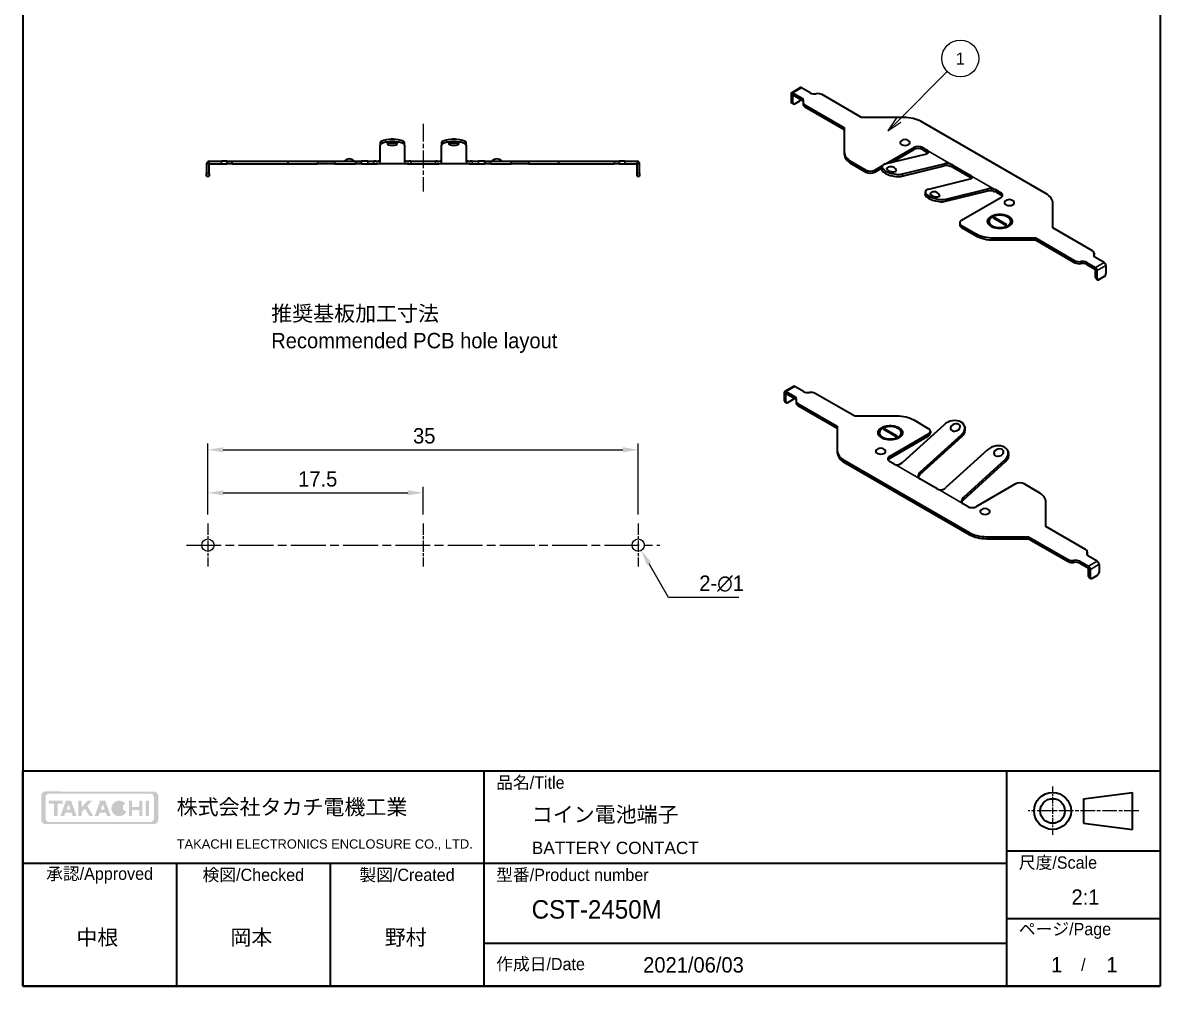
# Model space of a CAD drawing. Header units: millimetres. Extents: x 0 to 93, y 0 to 140.
# Drawn here: x 0 to 92.5, y 0 to 78.3 of the extents above; entities that cross this region are included whole.
import ezdxf

# ---------------------------------------------------------------- set-up
doc = ezdxf.new("R2010")
doc.units = ezdxf.units.MM
doc.header["$LTSCALE"] = 0.5
doc.linetypes.add('CHAIN', pattern=[0.3543, 0.2362, -0.0295, 0.0591, -0.0295])
doc.layers.get('Defpoints').update_dxf_attribs({"lineweight": 25})
for name, color, linetype, lineweight in [('Border (ISO)', 7, 'Continuous', 35), ('Dimension (ISO)', 7, 'Continuous', 18), ('Sketch Geometry (ISO)', 7, 'Continuous', 18), ('Symbol (ISO)', 7, 'Continuous', 18), ('Title (ISO)', 7, 'Continuous', 35), ('Visible (ISO)', 7, 'Continuous', 35), ('Visible Narrow (ISO)', 7, 'Continuous', 25)]:
    doc.layers.add(name, color=color, linetype=linetype, lineweight=lineweight)
for name, color, linetype, lineweight, true_color in [('Center Mark (ISO)', 7, 'Continuous', 18, 0x80ffff), ('Centerline (ISO)', 7, 'Continuous', 18, 0x80ffff), ('Hatch (ISO)', 1, 'Continuous', 18, 0xff0000), ('Symbol (TK)', 100, 'Continuous', 18, 0x00ff3f)]:
    doc.layers.add(name, color=color, linetype=linetype, lineweight=lineweight, true_color=true_color)
doc.styles.add('Note Text (TK)', font='')
doc.styles.add('Note Text (TK2)', font='')
doc.styles.add('文字スタイル40', font='')
doc.styles.add('文字スタイル68', font='arial.ttf')
doc.styles.get('Note Text (TK)').set_extended_font_data('MS PGothic')
doc.styles.get('Note Text (TK2)').set_extended_font_data('MS PGothic')
doc.styles.get('文字スタイル40').set_extended_font_data('MS PGothic')
doc.dimstyles.new('Default - Method 1b (TK)', dxfattribs={"dimscale": 0.5, "dimtxt": 2.5, "dimasz": 2.5, "dimexe": 1, "dimexo": 1.5, "dimgap": 1, "dimtad": 1, "dimtoh": 1, "dimrnd": 1e-08, "dimdsep": 46, "dimtxsty": 'Note Text (TK)', "dimcen": 0.09, "dimdle": 5, "dimclrd": 100, "dimclre": 100, "dimclrt": 7, "dimadec": 1, "dimazin": 1, "dimtfac": 1, "dimtmove": 0, "dimatfit": 3, "dimfxl": 0, "dimtolj": 1, "dimlwd": -1, "dimlwe": -1, "dimarcsym": 0})

# ---------------------------------------------------------------- blocks, each defined once
blk = doc.blocks.new('図面枠 tk図枠')
at = {"layer": 'Border (ISO)'}
for p, q in [((17, 289), (202, 289)), ((17, 289), (17, 8)), ((202, 289), (202, 8)), ((17, 8), (202, 8))]:
    blk.add_line(p, q, dxfattribs=at)
blk = doc.blocks.new('表題欄 tk表題欄')
at = {"layer": 'Hatch (ISO)'}
h = blk.add_hatch(color=256, dxfattribs=at)
edge = h.paths.add_edge_path(flags=0)
edge.add_arc((78.05, 237.16), 0.596, 180, 270)
edge.add_line((78.05, 236.56), (94.49, 236.56))
edge.add_arc((94.49, 237.16), 0.596, 270, 360)
edge.add_line((95.09, 237.16), (95.09, 240.57))
edge.add_arc((94.49, 240.57), 0.596, 0, 90)
edge.add_line((94.49, 241.17), (78.05, 241.17))
edge.add_arc((78.05, 240.57), 0.596, 90, 180)
edge.add_line((77.46, 240.57), (77.46, 237.16))
edge = h.paths.add_edge_path()
edge.add_arc((77.46, 236.91), 0.702, 180, 270)
edge.add_line((77.46, 236.21), (95.09, 236.21))
edge.add_arc((95.09, 236.91), 0.702, 270, 360)
edge.add_line((95.79, 236.91), (95.79, 240.79))
edge.add_arc((95.09, 240.79), 0.702, 0, 90)
edge.add_line((95.09, 241.49), (77.46, 241.52))
edge.add_arc((77.46, 240.82), 0.702, 90, 180)
edge.add_line((76.76, 240.82), (76.76, 236.91))
for points in [[(79.42, 239.52), (79.42, 237.52), (78.84, 237.52), (78.84, 239.52), (77.99, 239.52), (77.99, 240.01), (80.27, 240.01), (80.27, 239.52)], [(84.24, 239.16), (85.22, 237.52), (84.6, 237.52), (83.86, 238.75), (83.33, 238.19), (83.33, 237.52), (82.81, 237.52), (82.81, 240.01), (83.33, 240.01), (83.33, 238.96), (84.31, 240.01), (85.02, 240.01)], [(93.2, 237.52), (92.69, 237.52), (92.69, 238.52), (91.53, 238.52), (91.53, 237.52), (91.01, 237.52), (91.01, 240.01), (91.53, 240.01), (91.53, 239.01), (92.69, 239.01), (92.69, 240.01), (93.2, 240.01)], [(93.76, 240.01), (93.76, 237.52), (94.28, 237.52), (94.28, 240.01)]]:
    blk.add_hatch(color=256, dxfattribs=at).paths.add_polyline_path(points)
h = blk.add_hatch(color=256, dxfattribs=at)
h.paths.add_polyline_path([(81.51, 238.57), (80.87, 238.57), (81.19, 239.44)], flags=0)
h.paths.add_polyline_path([(81.7, 238.06), (80.68, 238.06), (80.48, 237.52), (79.87, 237.52), (80.78, 240.01), (81.6, 240.01), (82.51, 237.52), (81.89, 237.52)])
h = blk.add_hatch(color=256, dxfattribs=at)
h.paths.add_polyline_path([(86.76, 239.44), (87.08, 238.57), (86.44, 238.57)], flags=0)
h.paths.add_polyline_path([(87.47, 237.52), (87.27, 238.06), (86.25, 238.06), (86.06, 237.52), (85.44, 237.52), (86.35, 240.01), (87.17, 240.01), (88.08, 237.52)])
h = blk.add_hatch(color=256, dxfattribs=at)
edge = h.paths.add_edge_path()
edge.add_arc((89.44, 238.76), 1.27, 38.5505, 336.582)
edge.add_line((90.61, 238.26), (90.09, 238.48))
edge.add_ellipse((89.44, 238.76), major_axis=(0, 0.8), ratio=0.867347, start_angle=304.651, end_angle=609.4109, ccw=False)
edge.add_line((90.01, 239.22), (90.44, 239.56))
at = {"layer": 'Title (ISO)'}
for p, q in [((73.75, 244.85), (258.75, 244.85)), ((73.75, 209.85), (73.75, 244.85)), ((148.75, 244.85), (148.75, 209.85)), ((233.75, 244.85), (233.75, 209.85)), ((258.75, 244.85), (258.75, 209.85)), ((246.25, 240.35), (254.25, 241.35)), ((254.25, 235.35), (254.25, 241.35)), ((246.25, 240.35), (246.25, 236.35)), ((246.25, 236.35), (254.25, 235.35)), ((233.75, 231.85), (258.75, 231.85)), ((73.75, 229.85), (233.75, 229.85)), ((98.75, 229.85), (98.75, 209.85)), ((123.75, 229.85), (123.75, 209.85)), ((233.75, 220.85), (258.75, 220.85)), ((148.75, 216.85), (233.75, 216.85)), ((258.75, 209.85), (73.75, 209.85))]:
    blk.add_line(p, q, dxfattribs=at)
at = {"layer": 'Title (ISO)', "color": 4, "linetype": 'CHAIN', "lineweight": 18, "ltscale": 8.88956, "true_color": 0x00ffff}
blk.add_line((241.25, 242.35), (241.25, 234.35), dxfattribs=at)
at = {"layer": 'Title (ISO)', "color": 4, "linetype": 'CHAIN', "lineweight": 18, "ltscale": 20.001633, "true_color": 0x00ffff}
blk.add_line((255.25, 238.35), (237.25, 238.35), dxfattribs=at)
at = {"layer": 'Title (ISO)'}
for radius in [3, 2]:
    blk.add_circle((241.25, 238.35), radius, dxfattribs=at)
at = {"layer": 'Title (ISO)', "color": 1, "true_color": 0xff0000, "char_height": 2, "line_spacing_factor": 1.5, "style": 'Note Text (TK)'}
for s, insert, attachment_point in [('\\fＭＳ Ｐゴシック|b0|i0;\\H2.0000;品名/Title', (150.75, 242.85), 4), ('\\fＭＳ Ｐゴシック|b0|i0;\\H2.0000;尺度/Scale', (235.75, 229.85), 4), ('\\fＭＳ Ｐゴシック|b0|i0;\\H2.0000;承認/Approved', (86.25, 227.85), 5), ('\\fＭＳ Ｐゴシック|b0|i0;\\H2.0000;検図/Checked', (111.25, 227.85), 5), ('\\fＭＳ Ｐゴシック|b0|i0;\\H2.0000;製図/Created', (136.25, 227.85), 5), ('\\fＭＳ Ｐゴシック|b0|i0;\\H2.0000;型番/Product number', (150.75, 227.85), 4), ('\\fＭＳ Ｐゴシック|b0|i0;\\H2.0000;ページ/Page', (235.75, 218.85), 4), ('\\fＭＳ Ｐゴシック|b0|i0;\\H2.0000;作成日/Date', (150.75, 213.35), 4)]:
    blk.add_mtext(s, dxfattribs=dict(at, insert=insert, attachment_point=attachment_point))
at = {"layer": 'Title (ISO)', "color": 7, "line_spacing_factor": 1.5, "style": 'Note Text (TK)'}
for s, insert, char_height, attachment_point in [('株式会社タカチ電機工業', (98.79, 238.85), 2.5, 4), ('\\fArial|b0|i0;\\H1.4986;TAKACHI ELECTRONICS ENCLOSURE CO., LTD.', (98.79, 232.85), 1.4986, 4), ('\\fＭＳ Ｐゴシック|b0|i0;\\H2.0000;/', (246.25, 213.35), 2, 5)]:
    blk.add_mtext(s, dxfattribs=dict(at, insert=insert, char_height=char_height, attachment_point=attachment_point))
at = {"layer": 'Title (ISO)', "color": 7}
for tag, p, height, style in [('<品名>_001', (156.54, 236.54), 2.5, 'Note Text (TK)'), ('<Title>_001', (156.55, 231.35), 2, '文字スタイル68'), ('<尺度>_001', (244.32, 223.1), 2.5, 'Note Text (TK)'), ('<型番>_001', (156.52, 220.85), 3, '文字スタイル40'), ('<承認>_001', (82.48, 216.55), 2.5, 'Note Text (TK)'), ('<検図>_001', (107.53, 216.55), 2.5, 'Note Text (TK)'), ('<製図>_001', (132.63, 216.55), 2.5, 'Note Text (TK)'), ('作成日_001', (174.66, 212.08), 2.5, 'Note Text (TK)'), ('<ページ_No.>_001', (241, 212.1), 2.5, 'Note Text (TK)'), ('<総ページ数>_001', (250, 212.1), 2.5, 'Note Text (TK)')]:
    blk.add_attdef(tag, p, '', height=height, dxfattribs=dict(at, style=style))
blk = doc.blocks.new('*D14')
at = {"layer": 'Defpoints', "color": 0, "transparency": 16777216}
for p in [(32.556, 40.109), (15.056, 37.609), (32.556, 37.609)]:
    blk.add_point(p, dxfattribs=at)
at = {"layer": 'Dimension (ISO)', "color": 100, "transparency": 16777216}
for p, q in [((15.056, 38.359), (15.056, 40.609)), ((16.306, 40.109), (31.306, 40.109)), ((32.556, 38.359), (32.556, 40.609))]:
    blk.add_line(p, q, dxfattribs=at)
for points in [[(16.306, 40.318), (16.306, 39.901), (15.056, 40.109)], [(31.306, 40.318), (31.306, 39.901), (32.556, 40.109)]]:
    blk.add_solid(points, dxfattribs=at)
at = {"layer": 'Dimension (ISO)', "color": 7, "transparency": 16777216, "insert": (22.399, 41.234), "char_height": 1.25, "attachment_point": 4, "style": 'Note Text (TK)'}
blk.add_mtext('\\A1;17.5', dxfattribs=at)
blk = doc.blocks.new('*D15')
at = {"layer": 'Defpoints', "color": 0, "transparency": 16777216}
for p in [(50.056, 43.609), (15.056, 37.609), (50.056, 37.609)]:
    blk.add_point(p, dxfattribs=at)
at = {"layer": 'Dimension (ISO)', "color": 100, "transparency": 16777216}
for p, q in [((15.056, 38.359), (15.056, 44.109)), ((16.306, 43.609), (48.806, 43.609)), ((50.056, 38.359), (50.056, 44.109))]:
    blk.add_line(p, q, dxfattribs=at)
for points in [[(16.306, 43.818), (16.306, 43.401), (15.056, 43.609)], [(48.806, 43.818), (48.806, 43.401), (50.056, 43.609)]]:
    blk.add_solid(points, dxfattribs=at)
at = {"layer": 'Dimension (ISO)', "color": 7, "transparency": 16777216, "insert": (31.739, 44.734), "char_height": 1.25, "attachment_point": 4, "style": 'Note Text (TK)'}
blk.add_mtext('\\A1;35', dxfattribs=at)
blk = doc.blocks.new('*D16')
at = {"layer": 'Defpoints', "color": 0, "transparency": 16777216}
for p in [(49.806, 36.292), (50.306, 35.426)]:
    blk.add_point(p, dxfattribs=at)
at = {"layer": 'Dimension (ISO)', "color": 100, "transparency": 16777216}
for p, q in [((50.011, 35.859), (50.101, 35.859)), ((50.056, 35.814), (50.056, 35.904)), ((52.515, 31.6), (50.931, 34.344)), ((58.22, 31.6), (52.515, 31.6))]:
    blk.add_line(p, q, dxfattribs=at)
blk.add_solid([(51.111, 34.448), (50.75, 34.24), (50.306, 35.426)], dxfattribs=at)
at = {"layer": 'Dimension (ISO)', "color": 7, "transparency": 16777216, "insert": (55.017, 32.725), "char_height": 1.25, "attachment_point": 4, "style": 'Note Text (TK)'}
blk.add_mtext('\\A1;\\fＭＳ Ｐゴシック|b0|i0;\\H1.2500;2-∅1', dxfattribs=at)
blk = doc.blocks.new('バルーン1')
at = {"layer": 'Symbol (TK)', "color": 100, "true_color": 0x00ff40}
for p, q in [((159.46, 148.82), (167.36, 156.72)), ((159.1, 149.17), (157.69, 147.05)), ((159.46, 148.82), (157.69, 147.05)), ((157.69, 147.05), (159.81, 148.46))]:
    blk.add_line(p, q, dxfattribs=at)
at = {"layer": 'Symbol (TK)'}
blk.add_circle((169.48, 158.84), 3, dxfattribs=at)
at = {"layer": 'Symbol (TK)', "color": 7, "insert": (169.48, 158.81), "char_height": 2, "attachment_point": 5, "style": 'Note Text (TK2)'}
blk.add_mtext('1', dxfattribs=at)

msp = doc.modelspace()

# ---------------------------------------------------------------- linework, layer by layer
at = {"layer": 'Center Mark (ISO)', "linetype": 'CHAIN', "ltscale": 7.778352}
for p, q in [((15.0557, 37.6092), (15.0557, 34.1092)), ((50.0557, 37.6092), (50.0557, 34.1092))]:
    msp.add_line(p, q, dxfattribs=at)
at = {"layer": 'Centerline (ISO)', "linetype": 'CHAIN', "ltscale": 12.228894}
msp.add_line((32.5557, 70.1118), (32.5557, 64.6092), dxfattribs=at)
at = {"layer": 'Centerline (ISO)', "linetype": 'CHAIN', "ltscale": 7.778352}
msp.add_line((32.5557, 37.6092), (32.5557, 34.1092), dxfattribs=at)
at = {"layer": 'Centerline (ISO)', "linetype": 'CHAIN', "ltscale": 23.990969}
msp.add_line((13.3057, 35.8592), (51.8057, 35.8592), dxfattribs=at)
at = {"layer": 'Sketch Geometry (ISO)'}
for centre in [(15.0557, 35.8592), (50.0557, 35.8592)]:
    msp.add_circle(centre, 0.5, dxfattribs=at)
at = {"layer": 'Visible (ISO)'}
for p, q in [((62.4888, 72.5463), (62.4888, 71.8939)), ((63.2375, 73.0465), (62.5304, 72.6383)), ((62.6302, 71.8122), (62.6302, 72.4646)), ((62.6309, 72.6283), (63.3373, 72.2205)), ((62.6309, 72.465), (63.3373, 72.0572)), ((64.0444, 72.6287), (63.338, 73.0366)), ((68.2163, 70.6283), (65.0103, 72.4793)), ((62.6716, 71.7207), (62.5302, 71.8023)), ((62.7716, 71.7306), (63.1959, 71.9755)), ((63.4497, 71.8669), (63.4497, 71.7036)), ((63.5961, 71.6628), (66.8021, 69.8118)), ((63.5961, 71.4995), (66.8021, 69.6485)), ((71.6305, 70.6283), (68.2163, 70.6283)), ((66.8021, 69.8118), (66.8021, 67.8406)), ((83.1869, 64.4345), (73.0447, 70.2901)), ((29.0557, 68.5675), (29.0557, 68.3752)), ((31.0557, 68.3752), (31.0557, 68.5675)), ((34.0557, 68.5675), (34.0557, 68.3752)), ((36.0557, 68.3752), (36.0557, 68.5675)), ((29.0557, 66.9883), (29.0557, 68.3752)), ((31.0557, 68.3752), (31.0557, 66.9883)), ((34.0557, 66.9883), (34.0557, 68.3752)), ((36.0557, 68.3752), (36.0557, 66.9883)), ((66.8021, 67.8406), (66.8021, 67.6773)), ((70.1384, 66.8458), (73.5196, 67.6784)), ((70.1587, 66.8508), (72.459, 68.1788)), ((70.6519, 66.9722), (72.459, 68.0155)), ((73.1661, 68.1788), (73.5196, 67.9747)), ((73.1661, 68.0155), (73.5196, 67.8114)), ((14.9557, 66.8582), (14.9557, 66.0592)), ((15.1557, 66.0592), (15.1557, 66.8582)), ((15.1567, 67.0592), (16.1557, 67.0592)), ((15.1567, 66.8592), (16.1557, 66.8592)), ((16.5887, 67.0592), (16.1557, 67.0592)), ((16.1557, 66.8592), (16.5887, 66.8592)), ((16.5887, 67.0592), (17.0217, 67.0592)), ((17.0217, 66.8592), (16.5887, 66.8592)), ((17.0217, 67.0592), (21.5557, 67.0592)), ((17.0217, 66.8592), (21.5557, 66.8592)), ((21.5557, 67.0592), (23.9699, 67.0592)), ((21.5557, 67.0592), (21.5557, 66.8592)), ((21.5557, 66.8592), (23.9699, 66.8592)), ((23.9699, 67.0592), (25.3841, 67.0592)), ((25.3841, 66.8592), (23.9699, 66.8592)), ((25.3841, 67.0592), (27.0557, 67.0592)), ((25.3841, 66.8592), (27.0557, 66.8592)), ((27.0557, 67.0592), (27.5557, 67.0592)), ((27.5557, 66.8592), (27.0557, 66.8592)), ((28.0557, 67.0592), (27.5557, 67.0592)), ((27.5557, 66.8592), (27.5557, 67.0592)), ((27.5557, 66.8592), (28.0557, 66.8592)), ((28.0557, 67.0592), (28.5557, 67.0592)), ((28.0557, 66.8592), (28.5557, 66.8592)), ((28.7015, 67.0592), (28.5557, 67.0592)), ((28.5557, 66.8592), (28.7015, 66.8592)), ((31.4098, 66.8592), (28.7015, 66.8592)), ((31.5557, 67.0592), (31.4098, 67.0592)), ((31.4098, 66.8592), (31.5557, 66.8592)), ((31.5557, 67.0592), (33.5557, 67.0592)), ((31.5557, 66.8592), (33.5557, 66.8592)), ((33.7015, 67.0592), (33.5557, 67.0592)), ((33.5557, 66.8592), (33.7015, 66.8592)), ((36.4098, 66.8592), (33.7015, 66.8592)), ((36.5557, 67.0592), (36.4098, 67.0592)), ((36.4098, 66.8592), (36.5557, 66.8592)), ((36.5557, 67.0592), (37.0557, 67.0592)), ((36.5557, 66.8592), (37.0557, 66.8592)), ((37.5557, 67.0592), (37.0557, 67.0592)), ((37.0557, 66.8592), (37.5557, 66.8592)), ((37.5557, 67.0592), (38.0557, 67.0592)), ((37.5557, 67.0592), (37.5557, 66.8592)), ((38.0557, 66.8592), (37.5557, 66.8592)), ((38.0557, 67.0592), (39.7272, 67.0592)), ((38.0557, 66.8592), (39.7272, 66.8592)), ((39.7272, 67.0592), (41.1414, 67.0592)), ((41.1414, 66.8592), (39.7272, 66.8592)), ((41.1414, 67.0592), (43.5557, 67.0592)), ((41.1414, 66.8592), (43.5557, 66.8592)), ((43.5557, 67.0592), (48.0896, 67.0592)), ((43.5557, 67.0592), (43.5557, 66.8592)), ((43.5557, 66.8592), (48.0896, 66.8592)), ((48.0896, 67.0592), (48.5226, 67.0592)), ((48.5226, 66.8592), (48.0896, 66.8592)), ((48.9557, 67.0592), (48.5226, 67.0592)), ((48.5226, 66.8592), (48.9557, 66.8592)), ((48.9557, 67.0592), (49.9547, 67.0592)), ((48.9557, 66.8592), (49.9547, 66.8592)), ((49.9557, 66.0592), (49.9557, 66.8582)), ((50.1557, 66.0592), (50.1557, 66.8582)), ((67.3879, 67.0241), (68.5699, 66.3417)), ((67.3879, 66.8608), (68.5699, 66.1784)), ((69.277, 66.3417), (69.8841, 66.6922)), ((69.8683, 66.6498), (69.8293, 66.4703)), ((71.5136, 65.8498), (74.9338, 66.692)), ((71.5526, 66.0293), (74.9338, 66.8619)), ((75.6409, 66.75), (77.0552, 65.9335)), ((14.9557, 65.8592), (14.9557, 66.0592)), ((14.9557, 65.8592), (15.1557, 65.8592)), ((15.1557, 66.0592), (15.1557, 65.8592)), ((49.9557, 65.8592), (49.9557, 66.0592)), ((49.9557, 65.8592), (50.1557, 65.8592)), ((50.1557, 66.0592), (50.1557, 65.8592)), ((69.277, 66.1784), (69.836, 66.5011)), ((75.6409, 66.5867), (77.0552, 65.7702)), ((73.6739, 64.8045), (77.0552, 65.6371)), ((75.0881, 63.988), (78.4694, 64.8206)), ((73.4038, 64.6085), (73.3648, 64.429)), ((75.0491, 63.8086), (78.4694, 64.6508)), ((79.53, 64.0963), (76.348, 62.2592)), ((79.1765, 64.7087), (79.53, 64.5046)), ((79.1765, 64.5454), (79.53, 64.3413)), ((83.7727, 61.6468), (83.7727, 63.618)), ((76.2016, 62.0551), (76.2016, 61.8918)), ((78.5811, 62.1749), (78.5811, 62.0932)), ((78.9156, 62.435), (79.0145, 62.4922)), ((79.9089, 61.8616), (78.9156, 62.435)), ((78.9863, 62.3942), (79.0145, 62.4105)), ((79.0145, 62.4922), (80.0078, 61.9187)), ((79.0145, 62.4922), (79.0145, 62.4105)), ((79.0145, 62.4105), (79.9371, 61.8779)), ((80.3411, 62.1789), (80.3411, 62.0972)), ((76.348, 61.851), (77.53, 61.1686)), ((76.348, 61.6877), (77.53, 61.0053)), ((80.0078, 61.9187), (79.9089, 61.8616)), ((86.9787, 59.7959), (83.7727, 61.6468)), ((78.9442, 60.8304), (82.3585, 60.8304)), ((78.9442, 60.6671), (82.3585, 60.6671)), ((82.3585, 60.8304), (85.5645, 58.9794)), ((82.3585, 60.8304), (82.3585, 60.6671)), ((82.3585, 60.6671), (85.5645, 58.8161)), ((87.1251, 59.5917), (87.1251, 59.4284)), ((87.9439, 58.8303), (87.2375, 59.2382)), ((86.5304, 58.8299), (87.2368, 58.4221)), ((86.5304, 58.6666), (87.2368, 58.2588)), ((88.086, 58.5842), (88.086, 57.9318)), ((87.2375, 57.6052), (87.2375, 58.2576)), ((87.2789, 57.5136), (87.4203, 57.432)), ((87.3789, 57.5235), (87.3789, 58.1759)), ((87.9446, 57.6868), (87.5203, 57.4419)), ((61.9243, 48.2598), (61.9243, 47.6075)), ((62.6731, 48.7601), (61.966, 48.3519)), ((62.0658, 47.5258), (62.0658, 48.1782)), ((62.0665, 48.3419), (62.7729, 47.9341)), ((62.0665, 48.1786), (62.7729, 47.7708)), ((63.48, 48.3423), (62.7736, 48.7502)), ((67.6519, 46.3419), (64.4459, 48.1929)), ((62.1072, 47.4343), (61.9658, 47.5159)), ((62.2072, 47.4442), (62.6314, 47.6891)), ((62.8852, 47.5805), (62.8852, 47.4172)), ((63.0317, 47.3764), (66.2377, 45.5254)), ((63.0317, 47.2131), (66.2377, 45.3621)), ((71.0661, 46.3419), (67.6519, 46.3419)), ((66.2377, 45.5254), (66.2377, 43.5542)), ((74.9222, 45.6472), (71.541, 42.5755)), ((73.6623, 45.3213), (72.4803, 46.0037)), ((76.5898, 45.5174), (76.6288, 45.3829)), ((69.6692, 44.9934), (69.6692, 44.9117)), ((70.0025, 45.2535), (70.1015, 45.3107)), ((70.9958, 44.6801), (70.0025, 45.2535)), ((70.0732, 45.2127), (70.1015, 45.229)), ((70.1015, 45.3107), (70.1015, 45.229)), ((70.1015, 45.3107), (71.0948, 44.7372)), ((70.1015, 45.229), (71.0241, 44.6964)), ((70.4803, 43.0759), (73.6623, 44.913)), ((70.4803, 42.9126), (73.6623, 44.7497)), ((71.0948, 44.7372), (70.9958, 44.6801)), ((71.4293, 44.9974), (71.4293, 44.9157)), ((76.3365, 44.8307), (72.9552, 41.759)), ((72.9552, 41.5891), (76.3754, 44.6962)), ((73.8088, 45.1172), (73.8088, 44.9539)), ((66.2377, 43.5542), (66.2377, 43.3909)), ((78.4578, 43.606), (75.0765, 40.5342)), ((80.1253, 43.4761), (80.1643, 43.3417)), ((66.8235, 42.7377), (76.9656, 36.8821)), ((66.8235, 42.5744), (76.9656, 36.7188)), ((70.8339, 42.4635), (70.4803, 42.6677)), ((79.872, 42.7895), (76.4907, 39.7177)), ((76.4907, 39.5479), (79.911, 42.655)), ((74.3694, 40.4223), (72.9552, 41.2388)), ((80.7334, 40.8305), (77.5514, 38.9934)), ((82.6225, 40.1481), (81.4405, 40.8305)), ((76.8443, 38.9934), (76.4907, 39.1976)), ((83.2083, 37.3604), (83.2083, 39.3316)), ((86.4143, 35.5094), (83.2083, 37.3604)), ((78.3798, 36.5439), (81.794, 36.5439)), ((78.3798, 36.3806), (81.794, 36.3806)), ((81.794, 36.5439), (85, 34.693)), ((81.794, 36.5439), (81.794, 36.3806)), ((81.794, 36.3806), (85, 34.5297)), ((86.5607, 35.3053), (86.5607, 35.142)), ((85.966, 34.5435), (86.6724, 34.1357)), ((85.966, 34.3802), (86.6724, 33.9724)), ((87.3795, 34.5439), (86.6731, 34.9518)), ((87.5216, 34.2978), (87.5216, 33.6454)), ((86.6731, 33.3188), (86.6731, 33.9712)), ((86.8145, 33.2371), (86.8145, 33.8895)), ((87.3802, 33.4004), (86.9559, 33.1555)), ((86.7145, 33.2272), (86.8559, 33.1456))]:
    msp.add_line(p, q, dxfattribs=at)
for centre, radius, start, end in [((30.0557, 68.3618), 0.5, 73.095741, 106.904259), ((35.0557, 68.3618), 0.5, 73.095741, 106.904259), ((71.7519, 68.3421), 0.5, 47.294283, 132.705717), ((15.1567, 66.8582), 0.201, 90, 180), ((15.1567, 66.8582), 0.001, 90, 180), ((26.5557, 66.7592), 0.5, 36.869898, 143.130102), ((38.5557, 66.7592), 0.5, 36.869898, 143.130102), ((49.9547, 66.8582), 0.201, 0, 90), ((49.9547, 66.8582), 0.001, 0, 90), ((70.5831, 66.1181), 0.5, 28.542353, 126.950159), ((74.1186, 64.0768), 0.5, 28.542353, 126.950159), ((80.2371, 63.4431), 0.5, 47.294283, 132.705717), ((75.8917, 45.2225), 0.5, 75.161076, 137.17175), ((69.7732, 43.2392), 0.5, 47.294283, 132.705717), ((79.4273, 43.1812), 0.5, 75.161076, 137.17175), ((78.2585, 38.3402), 0.5, 47.294283, 132.705717)]:
    msp.add_arc(centre, radius, start, end, dxfattribs=at)
for centre, major_axis, ratio, start_param, end_param in [((62.6309, 72.4642), (-0.1005, 0.1741), 0.5773503, 5.4977871, 7.0685835), ((62.6309, 72.4642), (-0.0005, 0.000866), 0.5773503, 5.4977871, 7.0685835), ((63.338, 72.8725), (-0.1005, 0.1741), 0.5773503, 5.4977871, 6.2831853), ((62.9837, 72.0164), (0.5, 0), 0.5773503, 6.0213859, 7.0685835), ((64.3979, 72.8329), (0.5, 0), 0.5773503, 3.9269908, 4.9741884), ((64.6568, 72.2752), (0.5, 0), 0.5773503, 0.7853982, 1.8325957), ((62.6302, 71.9755), (-0.1, -0.1732), 0.5773503, 5.4977871, 6.2831853), ((62.7716, 71.8939), (-0.1, -0.1732), 0.5773503, 5.4977871, 7.0685835), ((63.1959, 72.1388), (-0.1, -0.1732), 0.5773503, 0.7853982, 1.5707963), ((62.9837, 71.8531), (0.5, 0), 0.5773503, 0.2855088, 0.7853982), ((63.9497, 71.8669), (-0.5, 0), 0.5773503, 6.0213859, 7.0685835), ((63.9497, 71.7036), (-0.5, 0), 0.5773503, 0, 0.7853982), ((71.6305, 69.4736), (2, 0), 0.5773503, 0.7853982, 1.5707963), ((30.0557, 68.5675), (1, 0), 0.2756374, 0, 3.1415927), ((30.0557, 68.3752), (-1, 0), 0.2756374, 3.1415927, 6.2831853), ((35.0557, 68.5675), (1, 0), 0.2756374, 0, 3.1415927), ((35.0557, 68.3752), (-1, 0), 0.2756374, 3.1415927, 6.2831853), ((71.7519, 68.5871), (0.4, 0), 0.5773503, 2.5826028, 6.8421752), ((68.8021, 67.8406), (-2, 0), 0.5773503, 0, 0.7853982), ((68.8021, 67.6773), (-2, 0), 0.5773503, 0, 0.7853982), ((72.8125, 67.9747), (-0.5, 0), 0.5773503, 3.9269908, 5.4977871), ((72.8125, 67.8114), (0.5, 0), 0.5773503, 0.7853982, 2.3561945), ((73.1661, 67.7706), (-0.5, 0), 0.5773503, 3.6309445, 3.9269908), ((73.1661, 67.8825), (-0.4984, 0.0987), 0.3987229, 2.435008, 3.7078742), ((73.1661, 67.6073), (0.5, 0), 0.5773503, 0.4893519, 0.7853982), ((28.5557, 67.1963), (-0.5, 0), 0.2867454, 1.8687264, 3.1415927), ((28.5557, 66.9883), (0.5, 0), 0.2867454, 5.2753263, 6.2831853), ((31.5557, 67.1963), (-0.5, 0), 0.2867454, 0, 1.2728662), ((31.5557, 66.9883), (0.5, 0), 0.2867454, 3.1415927, 4.1494517), ((33.5557, 67.1963), (-0.5, 0), 0.2867454, 1.8687264, 3.1415927), ((33.5557, 66.9883), (0.5, 0), 0.2867454, 5.2753263, 6.2831853), ((36.5557, 67.1963), (-0.5, 0), 0.2867454, 0, 1.2728662), ((36.5557, 66.9883), (0.5, 0), 0.2867454, 3.1415927, 4.1494517), ((70.8455, 66.4375), (-0.9772, 0.2122), 0.3958454, 5.603299, 8.7448916), ((75.2874, 66.6578), (-0.4984, 0.0987), 0.3987229, 4.3037344, 5.5766006), ((75.2874, 66.4879), (0.4984, -0.0987), 0.3987229, 1.427149, 2.435008), ((75.2874, 66.5458), (-0.5, 0), 0.5773503, 3.9269908, 4.2230371), ((75.2874, 66.3825), (0.5, 0), 0.5773503, 0.7853982, 1.0814445), ((68.9234, 66.5458), (-0.5, 0), 0.5773503, 0.7853982, 2.3561945), ((68.9234, 66.3825), (0.5, 0), 0.5773503, 3.9269908, 5.4977871), ((70.8065, 66.258), (-0.9772, 0.2122), 0.3958454, 0, 2.4617063), ((70.6416, 66.3873), (0.3909, -0.0849), 0.3958454, 2.812387, 6.6123909), ((76.7016, 65.7293), (-0.5, 0), 0.5773503, 3.6309445, 3.9269908), ((76.7016, 65.8413), (-0.4984, 0.0987), 0.3987229, 2.435008, 3.7078742), ((76.7016, 65.566), (0.5, 0), 0.5773503, 0.4893519, 0.7853982), ((74.381, 64.3963), (-0.9772, 0.2122), 0.3958454, 5.603299, 8.7448916), ((78.8229, 64.6165), (-0.4984, 0.0987), 0.3987229, 4.3037344, 5.5766006), ((78.8229, 64.5046), (-0.5, 0), 0.5773503, 3.9269908, 4.2230371), ((74.342, 64.2168), (-0.9772, 0.2122), 0.3958454, 0, 2.4617063), ((74.1771, 64.3461), (0.3909, -0.0849), 0.3958454, 2.812387, 6.6123909), ((78.8229, 64.4466), (0.4984, -0.0987), 0.3987229, 1.427149, 2.435008), ((78.8229, 64.3413), (0.5, 0), 0.5773503, 0.7853982, 1.0814445), ((79.1765, 64.3005), (0.5, 0), 0.5773503, 5.4977871, 7.0685835), ((79.1765, 64.1372), (0.5, 0), 0.5773503, 0.2867566, 0.7853982), ((81.7727, 63.618), (2, 0), 0.5773503, 0, 0.7853982), ((80.2371, 63.6881), (0.4, 0), 0.5773503, 2.5826028, 6.8421752), ((76.7016, 62.0551), (-0.5, 0), 0.5773503, 5.4977871, 7.0685835), ((76.7016, 61.8918), (-0.5, 0), 0.5773503, 0, 0.7853982), ((78.9442, 61.9851), (-2, 0), 0.5773503, 0.7853982, 1.5707963), ((78.9442, 61.8218), (2, 0), 0.5773503, 3.9269908, 4.712389), ((86.6251, 59.5917), (0.5, 0), 0.5773503, 6.0213859, 7.0685835), ((87.591, 59.4423), (-0.5, 0), 0.5773503, 6.0213859, 7.0685835), ((86.6251, 59.4284), (0.5, 0), 0.5773503, 6.0474085, 6.2831853), ((85.918, 59.1835), (-0.5, 0), 0.5773503, 0.7853982, 1.8325957), ((85.918, 59.0202), (0.5, 0), 0.5773503, 3.9269908, 4.9741884), ((86.1768, 58.6258), (-0.5, 0), 0.5773503, 3.9269908, 4.9741884), ((86.1768, 58.4625), (0.5, 0), 0.5773503, 0.7853982, 1.8325957), ((87.2368, 58.258), (-0.1005, 0.1741), 0.5773503, 3.9269908, 5.4977871), ((87.9439, 58.6662), (0.1005, -0.1741), 0.5773503, 0.7853982, 2.3561945), ((87.2368, 58.258), (-0.0005, 0.000866), 0.5773503, 3.9269908, 5.4977871), ((87.3789, 57.6868), (-0.1, -0.1732), 0.5773503, 5.4977871, 6.2831853), ((87.5203, 57.6052), (-0.1, -0.1732), 0.5773503, 5.4977871, 7.0685835), ((87.9446, 57.8501), (-0.1, -0.1732), 0.5773503, 0.7853982, 2.3561945), ((62.0665, 48.1778), (-0.1005, 0.1741), 0.5773503, 5.4977871, 7.0685835), ((62.0665, 48.1778), (-0.0005, 0.000866), 0.5773503, 5.4977871, 7.0685835), ((62.7736, 48.586), (-0.1005, 0.1741), 0.5773503, 5.4977871, 6.2831853), ((63.8335, 48.5464), (0.5, 0), 0.5773503, 3.9269908, 4.9741884), ((64.0923, 47.9888), (0.5, 0), 0.5773503, 0.7853982, 1.8325957), ((62.0658, 47.6891), (-0.1, -0.1732), 0.5773503, 5.4977871, 6.2831853), ((62.2072, 47.6075), (-0.1, -0.1732), 0.5773503, 5.4977871, 7.0685835), ((62.6314, 47.8524), (-0.1, -0.1732), 0.5773503, 0.7853982, 1.5707963), ((62.4193, 47.7299), (0.5, 0), 0.5773503, 6.0213859, 7.0685835), ((62.4193, 47.5666), (0.5, 0), 0.5773503, 0.2855088, 0.7853982), ((63.3852, 47.5805), (-0.5, 0), 0.5773503, 6.0213859, 7.0685835), ((63.3852, 47.4172), (-0.5, 0), 0.5773503, 0, 0.7853982), ((71.0661, 45.1872), (2, 0), 0.5773503, 0.7853982, 1.5707963), ((75.6294, 45.2389), (0.9605, 0.2784), 0.714124, 5.3134016, 8.4549942), ((75.8333, 45.4242), (0.3842, 0.1114), 0.714124, 2.2703776, 7.1544003), ((75.6683, 45.1045), (0.9605, 0.2784), 0.714124, 5.3134016, 6.2831853), ((73.3088, 45.1172), (0.5, 0), 0.5773503, 5.4977871, 7.0685835), ((73.3088, 44.9539), (0.5, 0), 0.5773503, 5.4977871, 6.2831853), ((68.2377, 43.5542), (-2, 0), 0.5773503, 0, 0.7853982), ((69.7732, 43.4842), (0.4, 0), 0.5773503, 2.5826028, 6.8421752), ((79.1649, 43.1977), (0.9605, 0.2784), 0.714124, 5.3134016, 8.4549942), ((79.3688, 43.383), (0.3842, 0.1114), 0.714124, 2.2703776, 7.1544003), ((68.2377, 43.3909), (-2, 0), 0.5773503, 0, 0.7853982), ((70.8339, 42.8718), (-0.5, 0), 0.5773503, 5.4977871, 7.0685835), ((70.8339, 42.7085), (-0.5, 0), 0.5773503, 5.4977871, 5.9964288), ((71.1874, 42.7796), (0.4858, 0.1683), 0.7026179, 3.9862242, 5.2590904), ((79.2039, 43.0632), (0.9605, 0.2784), 0.714124, 5.3134016, 6.2831853), ((71.1874, 42.6677), (0.5, 0), 0.5773503, 3.9269908, 4.2230371), ((73.3088, 41.5549), (0.4858, 0.1683), 0.7026179, 2.1174977, 3.390364), ((73.3088, 41.385), (-0.4858, -0.1683), 0.7026179, 5.2590904, 5.8137765), ((73.3088, 41.4429), (0.5, 0), 0.5773503, 3.6309445, 3.9269908), ((81.0869, 40.6264), (0.5, 0), 0.5773503, 0.7853982, 2.3561945), ((74.723, 40.6264), (0.5, 0), 0.5773503, 3.9269908, 4.2230371), ((74.723, 40.7384), (0.4858, 0.1683), 0.7026179, 3.9862242, 5.2590904), ((81.2083, 39.3316), (2, 0), 0.5773503, 0, 0.7853982), ((76.8443, 39.5136), (0.4858, 0.1683), 0.7026179, 2.1174977, 3.390364), ((76.8443, 39.3437), (-0.4858, -0.1683), 0.7026179, 5.2590904, 5.8137765), ((76.8443, 39.4017), (0.5, 0), 0.5773503, 3.6309445, 3.9269908), ((77.1978, 39.1976), (0.5, 0), 0.5773503, 3.9269908, 5.4977871), ((78.2585, 38.5852), (0.4, 0), 0.5773503, 2.5826028, 6.8421752), ((78.3798, 37.6986), (-2, 0), 0.5773503, 0.7853982, 1.5707963), ((78.3798, 37.5353), (2, 0), 0.5773503, 3.9269908, 4.712389), ((86.0607, 35.3053), (0.5, 0), 0.5773503, 6.0213859, 7.0685835), ((87.0266, 35.1559), (-0.5, 0), 0.5773503, 6.0213859, 7.0685835), ((85.3536, 34.8971), (-0.5, 0), 0.5773503, 0.7853982, 1.8325957), ((85.3536, 34.7338), (0.5, 0), 0.5773503, 3.9269908, 4.9741884), ((85.6124, 34.3394), (-0.5, 0), 0.5773503, 3.9269908, 4.9741884), ((85.6124, 34.1761), (0.5, 0), 0.5773503, 0.7853982, 1.8325957), ((86.0607, 35.142), (0.5, 0), 0.5773503, 6.0474085, 6.2831853), ((87.3795, 34.3798), (0.1005, -0.1741), 0.5773503, 0.7853982, 2.3561945), ((86.6724, 33.9716), (-0.1005, 0.1741), 0.5773503, 3.9269908, 5.4977871), ((86.6724, 33.9716), (-0.0005, 0.000866), 0.5773503, 3.9269908, 5.4977871), ((86.8145, 33.4004), (-0.1, -0.1732), 0.5773503, 5.4977871, 6.2831853), ((87.3802, 33.5637), (-0.1, -0.1732), 0.5773503, 0.7853982, 2.3561945), ((86.9559, 33.3188), (-0.1, -0.1732), 0.5773503, 5.4977871, 7.0685835)]:
    msp.add_ellipse(centre, major_axis=major_axis, ratio=ratio, start_param=start_param, end_param=end_param, dxfattribs=at)
for centre in [(30.0557, 68.4579), (35.0557, 68.4579)]:
    msp.add_ellipse(centre, major_axis=(0.4, 0), ratio=0.2756374, dxfattribs=at)
for points, degree in [([(73.6078, 67.9058), (73.6077, 67.906), (73.6075, 67.9061), (73.6074, 67.9063)], 3), ([(73.6074, 67.743), (73.6133, 67.7366), (73.6187, 67.7302), (73.6237, 67.7238)], 3), ([(28.7024, 67.0593), (28.7021, 67.0592), (28.7018, 67.0592), (28.7015, 67.0592)], 3), ([(28.7015, 66.8592), (28.7453, 66.8592), (28.7869, 66.8606), (28.8225, 66.867)], 3), ([(31.2888, 66.867), (31.3244, 66.8606), (31.366, 66.8592), (31.4098, 66.8592)], 3), ([(31.4098, 67.0592), (31.4095, 67.0592), (31.4092, 67.0592), (31.4089, 67.0593)], 3), ([(33.7024, 67.0593), (33.7021, 67.0592), (33.7018, 67.0592), (33.7015, 67.0592)], 3), ([(33.7015, 66.8592), (33.7453, 66.8592), (33.7869, 66.8606), (33.8225, 66.867)], 3), ([(36.2888, 66.867), (36.3244, 66.8606), (36.366, 66.8592), (36.4098, 66.8592)], 3), ([(36.4098, 67.0592), (36.4095, 67.0592), (36.4092, 67.0592), (36.4089, 67.0593)], 3), ([(75.3977, 66.6704), (75.4388, 66.6598), (75.482, 66.6497), (75.5224, 66.6373)], 3), ([(75.5224, 66.8006), (75.5222, 66.8007), (75.5219, 66.8008), (75.5216, 66.8009)], 3), ([(77.1434, 65.8646), (77.1432, 65.8647), (77.1431, 65.8649), (77.1429, 65.865)], 3), ([(77.1429, 65.7017), (77.1488, 65.6953), (77.1542, 65.6889), (77.1592, 65.6826)], 3), ([(79.0579, 64.7594), (79.0577, 64.7595), (79.0574, 64.7596), (79.0571, 64.7597)], 3), ([(78.9332, 64.6292), (78.9743, 64.6186), (79.0176, 64.6085), (79.0579, 64.5961)], 3), ([(78.7534, 61.7686), (78.4625, 61.9366), (78.4625, 62.4158), (78.7546, 62.5844)], 2), ([(78.8393, 62.5356), (78.5817, 62.3869), (78.5805, 61.9648), (78.8369, 61.8168)], 2), ([(78.7546, 62.5844), (79.0467, 62.7531), (79.8767, 62.7531), (80.1676, 62.5851)], 2), ([(80.0841, 62.5369), (79.8278, 62.685), (79.098, 62.685), (78.8393, 62.5356)], 2), ([(79.9692, 62.5936), (80.0413, 62.5687), (80.1072, 62.5383), (80.1676, 62.5035)], 3), ([(80.0818, 61.8182), (80.3405, 61.9676), (80.3417, 62.3882), (80.0841, 62.5369)], 2), ([(80.1676, 62.5851), (80.461, 62.4158), (80.461, 61.9366), (80.1688, 61.7679)], 2), ([(80.1688, 61.7679), (79.8767, 61.5993), (79.0467, 61.5993), (78.7534, 61.7686)], 2), ([(78.8369, 61.8168), (79.0944, 61.6681), (79.8242, 61.6695), (80.0818, 61.8182)], 2), ([(78.8369, 61.7352), (78.8737, 61.7139), (78.9132, 61.6943), (78.9556, 61.6769)], 3), ([(79.9172, 61.6605), (79.9767, 61.6819), (80.0314, 61.7075), (80.0818, 61.7366)], 3), ([(69.8427, 44.5871), (69.5494, 44.7565), (69.5494, 45.2356), (69.8416, 45.4043)], 2), ([(69.9286, 45.354), (69.6698, 45.2047), (69.6687, 44.784), (69.9262, 44.6353)], 2), ([(69.8416, 45.4043), (70.1337, 45.573), (70.9636, 45.573), (71.257, 45.4036)], 2), ([(71.1735, 45.3554), (70.9159, 45.5041), (70.1862, 45.5028), (69.9286, 45.354)], 2), ([(71.0548, 45.4137), (71.1283, 45.3884), (71.1955, 45.3575), (71.257, 45.322)], 3), ([(71.1711, 44.6367), (71.4287, 44.7854), (71.4299, 45.2074), (71.1735, 45.3554)], 2), ([(71.257, 45.4036), (71.5479, 45.2356), (71.5479, 44.7565), (71.2558, 44.5878)], 2), ([(71.2558, 44.5878), (70.9636, 44.4191), (70.1337, 44.4191), (69.8427, 44.5871)], 2), ([(69.9262, 44.6353), (70.1826, 44.4873), (70.9123, 44.4873), (71.1711, 44.6367)], 2), ([(69.9262, 44.5537), (69.962, 44.533), (70.0002, 44.514), (70.0412, 44.497)], 3), ([(71.0404, 44.4918), (71.0869, 44.5103), (71.1304, 44.5316), (71.1711, 44.555)], 3), ([(70.9524, 42.4129), (70.9527, 42.4128), (70.953, 42.4127), (70.9532, 42.4126)], 3), ([(72.867, 41.3077), (72.8672, 41.3076), (72.8673, 41.3074), (72.8674, 41.3072)], 3), ([(74.4879, 40.3716), (74.4882, 40.3715), (74.4885, 40.3715), (74.4888, 40.3714)], 3), ([(76.4025, 39.2665), (76.4027, 39.2663), (76.4028, 39.2661), (76.403, 39.266)], 3)]:
    msp.add_open_spline(points, degree=degree, dxfattribs=at)
for points, knots in [([(78.4646, 62.1353), (78.4713, 62.1976), (78.4938, 62.2581), (78.5858, 62.3868), (78.6609, 62.4487), (78.7546, 62.5028)], [-0.072359258, -0.072359258, -0.072359258, -0.072359258, -0.039771121, -0.039771121, 0, 0, 0, 0]), ([(78.5811, 62.0932), (78.5811, 62.0889), (78.5812, 62.0847), (78.5836, 62.0178), (78.6035, 61.9567), (78.6892, 61.8366), (78.7548, 61.7825), (78.8369, 61.7352)], [-0.069568953, -0.069568953, -0.069568953, -0.069568953, -0.067493865, -0.067493865, -0.034803531, -0.034803531, 0, 0, 0, 0]), ([(78.7546, 62.5028), (78.8038, 62.5312), (78.8572, 62.5569), (78.9331, 62.5861), (78.9514, 62.5927), (78.97, 62.5988)], [-0.129685943, -0.129685943, -0.129685943, -0.129685943, -0.117531458, -0.117531458, -0.113763565, -0.113763565, -0.113763565, -0.113763565]), ([(80.0818, 61.7366), (80.1256, 61.7619), (80.1653, 61.7893), (80.2327, 61.8477), (80.2603, 61.8779), (80.3272, 61.9762), (80.3411, 62.0411), (80.3411, 62.0972)], [-0.126333966, -0.126333966, -0.126333966, -0.126333966, -0.111991238, -0.111991238, -0.098209477, -0.098209477, -0.069681553, -0.069681553, -0.069681553, -0.069681553]), ([(80.1676, 62.5035), (80.2171, 62.4749), (80.2618, 62.444), (80.3379, 62.3781), (80.3691, 62.3439), (80.4344, 62.2482), (80.4529, 62.1894), (80.4588, 62.1353)], [-0.144539594, -0.144539594, -0.144539594, -0.144539594, -0.128081827, -0.128081827, -0.112250934, -0.112250934, -0.08614575, -0.08614575, -0.08614575, -0.08614575]), ([(69.8416, 45.3227), (69.8907, 45.351), (69.9439, 45.3767), (70.0312, 45.4103), (70.0617, 45.4207), (70.0932, 45.4301)], [-0.143485732, -0.143485732, -0.143485732, -0.143485732, -0.127469369, -0.127469369, -0.119264607, -0.119264607, -0.119264607, -0.119264607]), ([(69.5516, 44.9553), (69.5583, 45.0175), (69.5808, 45.078), (69.6728, 45.2067), (69.7478, 45.2685), (69.8416, 45.3227)], [-0.072345798, -0.072345798, -0.072345798, -0.072345798, -0.039771121, -0.039771121, 0, 0, 0, 0]), ([(69.6692, 44.9117), (69.6692, 44.9078), (69.6693, 44.9038), (69.6716, 44.8371), (69.6915, 44.7761), (69.7775, 44.6557), (69.8437, 44.6013), (69.9262, 44.5537)], [-0.069681553, -0.069681553, -0.069681553, -0.069681553, -0.067671309, -0.067671309, -0.035010025, -0.035010025, 0, 0, 0, 0]), ([(71.1711, 44.555), (71.2146, 44.5801), (71.2539, 44.6074), (71.3209, 44.6654), (71.3483, 44.6955), (71.4197, 44.8002), (71.4294, 44.8678), (71.4293, 44.9157)], [-0.113086016, -0.113086016, -0.113086016, -0.113086016, -0.10265053, -0.10265053, -0.092602797, -0.092602797, -0.069568953, -0.069568953, -0.069568953, -0.069568953]), ([(71.257, 45.322), (71.3054, 45.294), (71.3493, 45.2637), (71.4242, 45.1991), (71.4549, 45.1656), (71.5212, 45.0695), (71.5399, 45.0096), (71.5457, 44.9553)], [-0.143003987, -0.143003987, -0.143003987, -0.143003987, -0.127258485, -0.127258485, -0.112081902, -0.112081902, -0.08610598, -0.08610598, -0.08610598, -0.08610598])]:
    msp.add_open_spline(points, degree=3, knots=knots, dxfattribs=at)
at = {"layer": 'Visible Narrow (ISO)'}
for p, q in [((62.6302, 72.4646), (62.4888, 72.5463)), ((62.6309, 72.465), (62.6302, 72.4646)), ((63.338, 73.0366), (62.6309, 72.6283)), ((62.6309, 72.6283), (62.6309, 72.465)), ((63.3373, 72.2205), (63.3373, 72.0572)), ((62.6302, 71.8122), (62.4888, 71.8939)), ((63.5961, 71.4995), (63.5961, 71.6628)), ((72.459, 68.1788), (72.459, 68.0155)), ((73.1661, 68.0155), (73.1661, 68.1788)), ((73.5196, 67.9747), (73.5196, 67.8114)), ((73.6074, 67.9063), (75.5224, 66.8006)), ((75.5216, 66.8009), (73.6078, 67.9058)), ((15.1557, 66.8582), (14.9557, 66.8582)), ((15.1567, 67.0592), (15.1567, 66.8592)), ((16.1557, 67.0592), (16.1557, 66.8592)), ((16.5887, 67.0592), (16.5887, 66.8592)), ((17.0217, 66.8592), (17.0217, 67.0592)), ((23.9699, 67.0592), (23.9699, 66.8592)), ((25.3841, 66.8592), (25.3841, 67.0592)), ((27.0557, 67.0592), (27.0557, 66.8592)), ((28.0557, 66.8592), (28.0557, 67.0592)), ((28.5557, 67.0592), (28.5557, 66.8592)), ((28.8225, 66.867), (31.2888, 66.867)), ((31.5557, 66.8592), (31.5557, 67.0592)), ((33.5557, 67.0592), (33.5557, 66.8592)), ((33.8225, 66.867), (36.2888, 66.867)), ((36.5557, 66.8592), (36.5557, 67.0592)), ((37.0557, 67.0592), (37.0557, 66.8592)), ((38.0557, 66.8592), (38.0557, 67.0592)), ((39.7272, 67.0592), (39.7272, 66.8592)), ((41.1414, 66.8592), (41.1414, 67.0592)), ((48.0896, 67.0592), (48.0896, 66.8592)), ((48.5226, 66.8592), (48.5226, 67.0592)), ((48.9557, 66.8592), (48.9557, 67.0592)), ((49.9547, 66.8592), (49.9547, 67.0592)), ((50.1557, 66.8582), (49.9557, 66.8582)), ((67.3879, 66.8608), (67.3879, 67.0241)), ((74.9338, 66.8619), (74.9338, 66.692)), ((75.6409, 66.5867), (75.6409, 66.75)), ((15.1557, 66.0592), (14.9557, 66.0592)), ((50.1557, 66.0592), (49.9557, 66.0592)), ((68.5699, 66.3417), (68.5699, 66.1784)), ((69.277, 66.1784), (69.277, 66.3417)), ((71.5136, 65.8498), (71.5526, 66.0293)), ((77.0552, 65.9335), (77.0552, 65.7702)), ((77.1429, 65.865), (79.0579, 64.7594)), ((79.0571, 64.7597), (77.1434, 65.8646)), ((78.4694, 64.8206), (78.4694, 64.6508)), ((75.0491, 63.8086), (75.0881, 63.988)), ((79.1765, 64.5454), (79.1765, 64.7087)), ((79.53, 64.5046), (79.53, 64.3413)), ((78.7546, 62.5844), (78.7546, 62.5028)), ((80.1676, 62.5851), (80.1676, 62.5035)), ((76.348, 61.6877), (76.348, 61.851)), ((77.53, 61.1686), (77.53, 61.0053)), ((78.8369, 61.8168), (78.8369, 61.7352)), ((80.0818, 61.8182), (80.0818, 61.7366)), ((78.9442, 60.6671), (78.9442, 60.8304)), ((87.1081, 59.517), (87.1081, 59.3676)), ((85.5645, 58.9794), (85.5645, 58.8161)), ((86.0474, 58.7414), (86.0474, 58.9046)), ((86.5304, 58.6666), (86.5304, 58.8299)), ((87.2368, 58.4221), (87.9439, 58.8303)), ((87.2368, 58.2588), (87.2368, 58.4221)), ((88.086, 58.5842), (87.3789, 58.1759)), ((87.3789, 58.1759), (87.2375, 58.2576)), ((87.3789, 57.5235), (87.2375, 57.6052)), ((62.0658, 48.1782), (61.9243, 48.2598)), ((62.0665, 48.1786), (62.0658, 48.1782)), ((62.7736, 48.7502), (62.0665, 48.3419)), ((62.0665, 48.3419), (62.0665, 48.1786)), ((62.0658, 47.5258), (61.9243, 47.6075)), ((62.7729, 47.9341), (62.7729, 47.7708)), ((63.0317, 47.2131), (63.0317, 47.3764)), ((69.8416, 45.4043), (69.8416, 45.3227)), ((71.257, 45.4036), (71.257, 45.322)), ((69.9262, 44.6353), (69.9262, 44.5537)), ((71.1711, 44.6367), (71.1711, 44.555)), ((73.6623, 44.913), (73.6623, 44.7497)), ((76.3365, 44.8307), (76.3754, 44.6962)), ((66.8235, 42.5744), (66.8235, 42.7377)), ((70.4803, 42.9126), (70.4803, 43.0759)), ((79.872, 42.7895), (79.911, 42.655)), ((72.8674, 41.3072), (70.9524, 42.4129)), ((70.9532, 42.4126), (72.867, 41.3077)), ((72.9552, 41.5891), (72.9552, 41.759)), ((76.403, 39.266), (74.4879, 40.3716)), ((74.4888, 40.3714), (76.4025, 39.2665)), ((76.4907, 39.5479), (76.4907, 39.7177)), ((76.9656, 36.8821), (76.9656, 36.7188)), ((78.3798, 36.3806), (78.3798, 36.5439)), ((86.5437, 35.2306), (86.5437, 35.0812)), ((85, 34.693), (85, 34.5297)), ((85.483, 34.4549), (85.483, 34.6182)), ((85.966, 34.3802), (85.966, 34.5435)), ((86.6724, 34.1357), (87.3795, 34.5439)), ((87.5216, 34.2978), (86.8145, 33.8895)), ((86.6724, 33.9724), (86.6724, 34.1357)), ((86.8145, 33.8895), (86.6731, 33.9712)), ((86.8145, 33.2371), (86.6731, 33.3188))]:
    msp.add_line(p, q, dxfattribs=at)

# ---------------------------------------------------------------- block references
at = {"xscale": 0.5, "yscale": 0.5, "zscale": 0.5}
msp.add_blockref('図面枠 tk図枠', (-8.5, -4), dxfattribs=at)
msp.add_blockref('表題欄 tk表題欄', (-36.8775, -104.9269), dxfattribs=at).add_auto_attribs({'<品名>_001': 'コイン電池端子', '<型番>_001': 'CST-2450M', '<尺度>_001': '2:1', '<ページ_No.>_001': '1', '<検図>_001': '岡本', '<製図>_001': '野村', '<承認>_001': '中根', '<Title>_001': 'BATTERY CONTACT', '<総ページ数>_001': '1', '作成日_001': '2021/06/03'})
at = {"layer": 'Symbol (TK)', "xscale": 0.5, "yscale": 0.5, "zscale": 0.5}
msp.add_blockref('バルーン1', (-8.5, -4), dxfattribs=at)

# ---------------------------------------------------------------- texts
at = {"layer": 'Symbol (ISO)', "color": 7, "insert": (20.2057, 53.3987), "char_height": 1.25, "attachment_point": 4, "line_spacing_factor": 1.058182, "style": 'Note Text (TK)'}
msp.add_mtext('\\fＭＳ Ｐゴシック|b0|i0;推奨基板加工寸法\\P\\fＭＳ Ｐゴシック|b0|i0;Recommended PCB hole layout', dxfattribs=at)

# ---------------------------------------------------------------- dimensions: what is measured, and where the dimension line sits
at = {"layer": 'Dimension (ISO)', "color": 100, "true_color": 0x00ff3f}
for base, p2, picture, middle in [((50.0557, 43.6092), (50.0557, 37.6092), '*D15', (32.5557, 43.6092)), ((32.5557, 40.1092), (32.5557, 37.6092), '*D14', (23.8057, 40.1092))]:
    dim = msp.add_linear_dim(base=base, p1=(15.0557, 37.6092), p2=p2, angle=180, dimstyle='Default - Method 1b (TK)', override={"dimgap": 1, "dimtoh": 0, "dimdec": 2, "dimtol": 0, "dimlim": 0, "dimtp": 0, "dimtm": 0, "dimtdec": 2, "dimtofl": 0, "dimatfit": 1}, dxfattribs=at)
    dim.commit()
    dim.dimension.update_dxf_attribs({"geometry": picture, "text_midpoint": middle, "dimtype": 160})
dim = msp.add_diameter_dim_2p(p1=(49.8057, 36.2922), p2=(50.3057, 35.4262), text='\\fＭＳ Ｐゴシック|b0|i0;\\H1.2500;2-<>', dimstyle='Default - Method 1b (TK)', override={"dimgap": 1, "dimtih": 1, "dimdec": 2, "dimlfac": 1, "dimtol": 0, "dimlim": 0, "dimtp": 0, "dimtm": 0, "dimtdec": 2, "dimtofl": 0}, dxfattribs=at)
dim.commit()
dim.dimension.update_dxf_attribs({"geometry": '*D16', "text_midpoint": (56.6189, 31.5995), "dimtype": 163})

doc.saveas('drawing.dxf')
